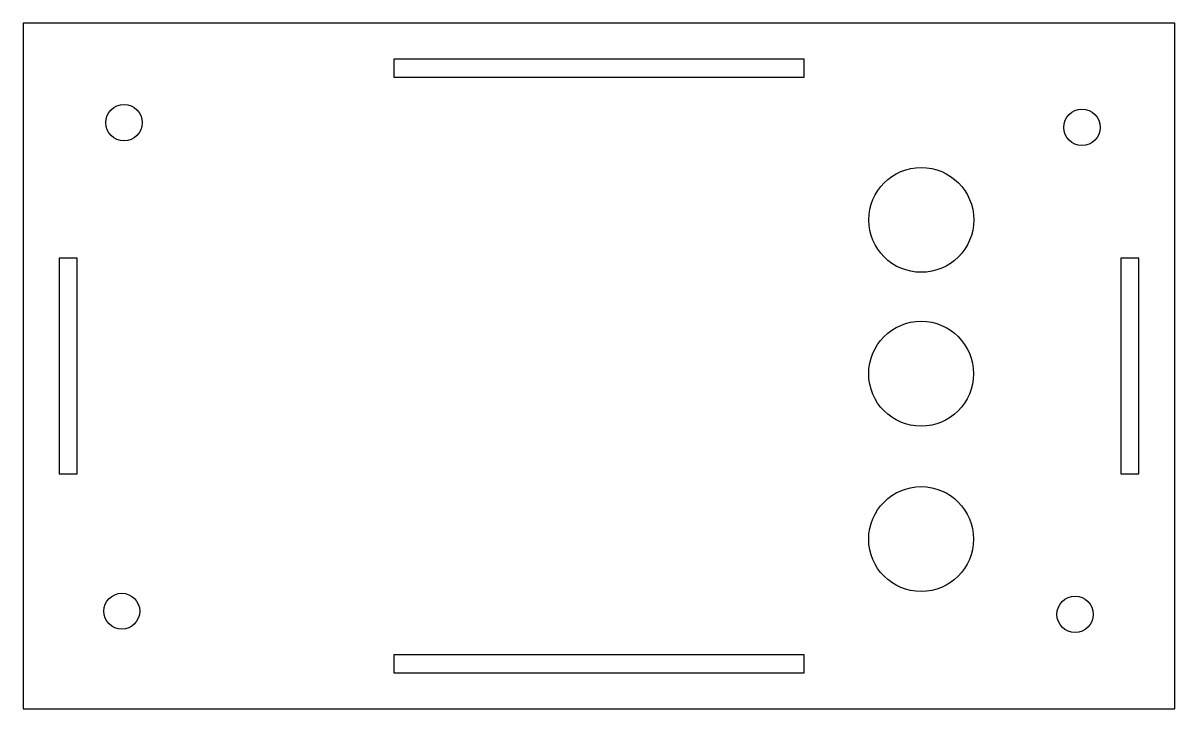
# Model space of a CAD drawing. Header units: millimetres. Extents: x -7 to 120, y -7 to 69.
import ezdxf

# ---------------------------------------------------------------- set-up
doc = ezdxf.new("R2010")
doc.units = ezdxf.units.MM

msp = doc.modelspace()

# ---------------------------------------------------------------- linework, layer by layer
at = {"color": 7, "linetype": 'Continuous', "lineweight": 25}
for p, q in [((120.19, 68.63), (-7.22, 68.63)), ((-7.22, 68.63), (-7.22, -7.22)), ((120.19, -7.22), (120.19, 68.63)), ((79.19, 64.63), (33.78, 64.63)), ((33.78, 64.63), (33.78, 62.63)), ((79.19, 62.63), (79.19, 64.63)), ((33.78, 62.63), (79.19, 62.63)), ((-3.22, 42.63), (-3.22, 18.78)), ((-1.22, 42.63), (-3.22, 42.63)), ((-1.22, 18.78), (-1.22, 42.63)), ((116.19, 42.63), (114.19, 42.63)), ((114.19, 42.63), (114.19, 18.78)), ((116.19, 18.78), (116.19, 42.63)), ((-3.22, 18.78), (-1.22, 18.78)), ((114.19, 18.78), (116.19, 18.78)), ((33.78, -1.22), (33.78, -3.22)), ((79.19, -1.22), (33.78, -1.22)), ((79.19, -3.22), (79.19, -1.22)), ((33.78, -3.22), (79.19, -3.22)), ((-7.22, -7.22), (120.19, -7.22))]:
    msp.add_line(p, q, dxfattribs=at)
for centre, radius in [((3.95, 57.61), 2.02), ((109.9, 57.09), 2.01), ((92.13, 46.86), 5.8), ((92.11, 29.85), 5.8), ((92.11, 11.56), 5.8), ((3.7, 3.59), 1.98), ((109.14, 3.24), 2.01)]:
    msp.add_circle(centre, radius, dxfattribs=at)

doc.saveas('drawing.dxf')
